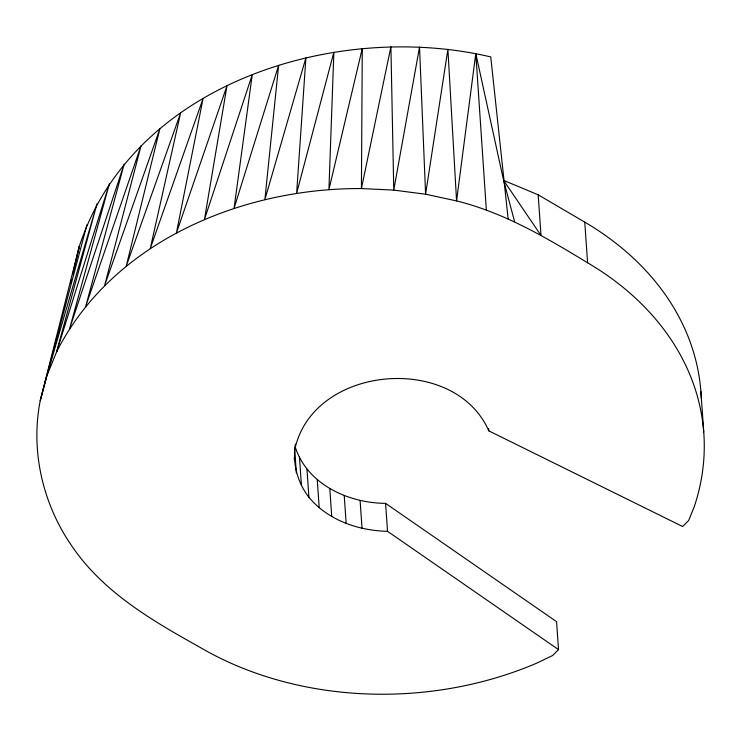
<?xml version="1.0" encoding="UTF-8"?>
<svg xmlns="http://www.w3.org/2000/svg" width="741" height="741" viewBox="0 0 741 741"><rect width="100%" height="100%" fill="white"/><g stroke="black" fill="none" stroke-linecap="round" stroke-linejoin="round"><path stroke-width="1.11" d="M508.159 219.012L490.755 56.918C335.951 20.526 133.037 83.02 79.333 246.253L40.236 400.659C30.381 450.723 42.682 503.658 71.497 545.506C102.74 592.022 152.211 620.634 199.987 647.319A310.785 238.778 -4 0 0 536.558 663.223L552.554 655.553L558.529 649.625L387.534 531.316C358.283 530.649 328.133 520.275 308.932 497.322C297.215 482.141 292.343 463.005 295.363 444.155M514.597 221.652L503.602 180.387L475.796 53.528L456.567 200.913C503.982 212.63 546.274 237.639 587.604 262.796A310.785 238.778 -4 0 1 694.215 506.825L688.602 520.58L682.628 526.518L488.801 430.854C454.844 353.577 316.49 364.424 295.52 446.388M74.248 268.103L79.333 246.253L72.729 274.281M70.608 283.247L71.405 279.885M46.785 375.965L56.622 351.836L96.997 203.821L46.785 375.965L40.236 400.659L86.938 224.764M295.233 446.999C307.293 484.512 348.539 503.102 385.579 503.361L556.574 621.671L558.529 649.625M538.17 194.8L503.602 180.387L541.013 235.462L538.17 194.8L584.76 222.133A310.785 238.778 -4 0 1 701.292 398.269M700.893 391.47L703.737 432.133M584.76 222.133L587.604 262.796M488.652 428.613L488.801 430.854M385.579 503.361L387.534 531.316M360.098 500.527L362.053 528.481M344.222 495.627L346.177 523.591M329.791 488.662L331.746 516.616M317.25 479.816L319.204 507.77M306.978 469.368L308.932 497.322M299.447 457.114L301.402 485.068M294.631 448.333L296.344 472.934M294.27 457.493L294.427 459.735M475.796 53.528L486.346 210.092M362.275 48.489L361.423 188.566L393.767 190.094L425.593 194.225L456.567 200.913L447.897 49.304L425.593 194.225L419.526 47.044L393.767 190.094L390.905 46.776L361.423 188.566C242.307 187.927 112.697 241.297 56.622 351.836L109.427 183.592L69.645 328.55L124.136 164.243L85.715 306.339L140.994 145.931L104.638 285.461L159.871 128.795L126.229 266.149L180.609 112.984L150.238 248.596L203.043 98.618L176.404 233.017L226.987 85.826L204.442 219.558L252.255 74.702L234.045 208.388L278.635 65.338L264.88 199.625L305.913 57.807L296.622 193.355L333.867 52.176L328.921 189.659L362.275 48.489"/></g></svg>
